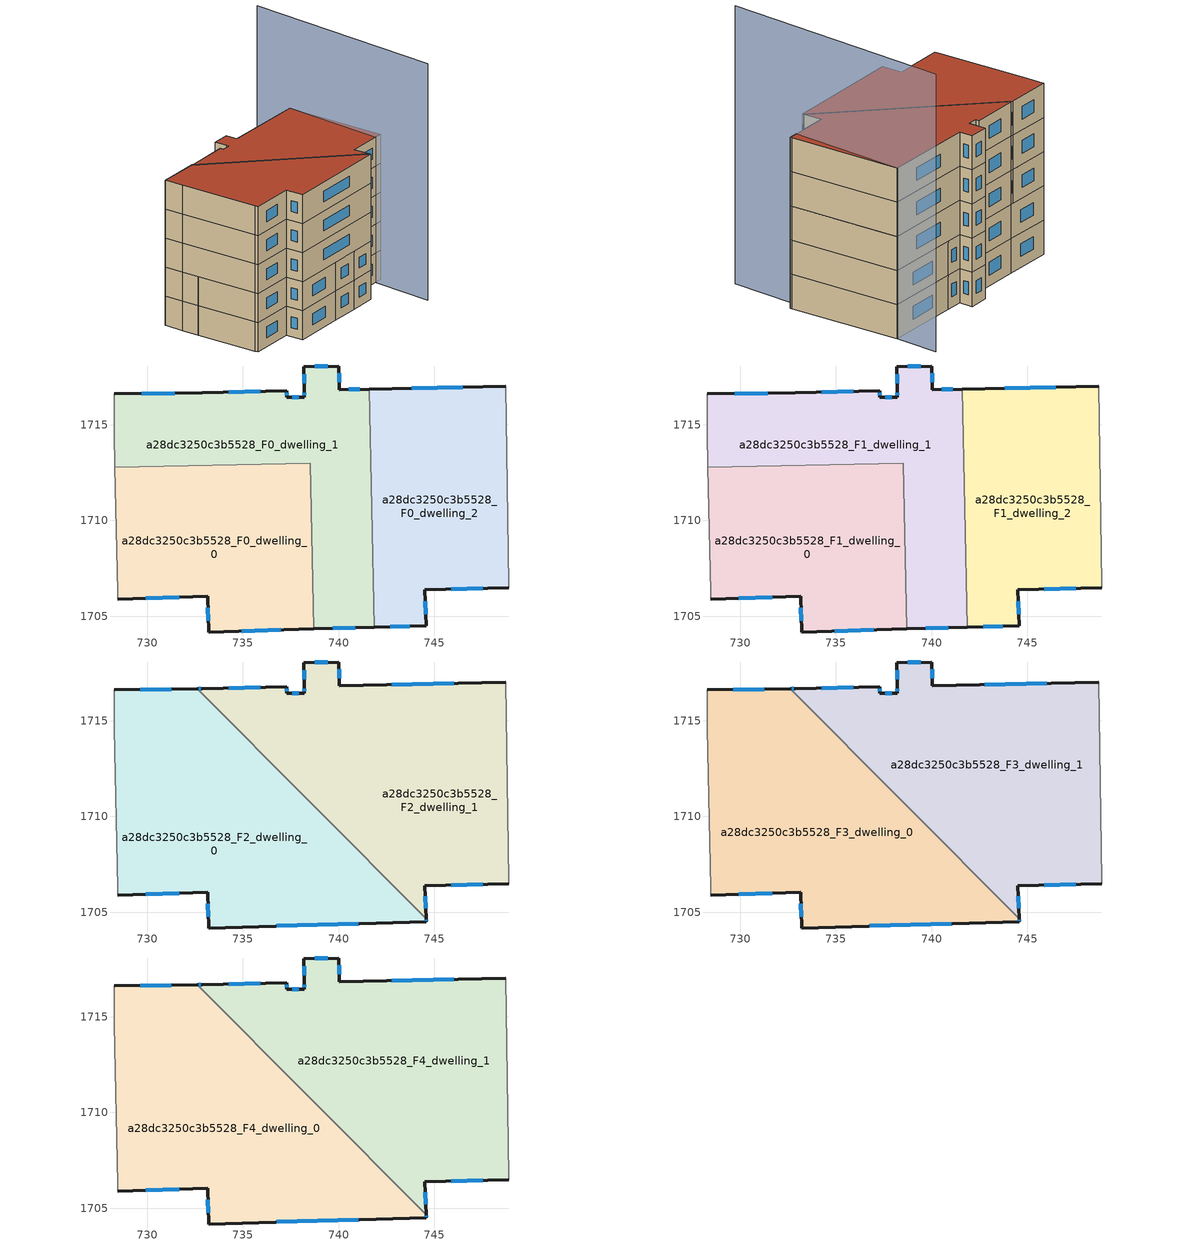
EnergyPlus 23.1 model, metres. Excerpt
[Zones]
a28dc3250c3b5528_F0_dwelling_0
 floor ground (EU_floor_Construction): 738.53,1712.98 738.7,1704.33 733.22,1704.17 733.16,1706.03 728.46,1705.89 728.45,1706.28 728.32,1712.77 z0
 wall outside (EU_wall_Construction): 728.46,1705.89 733.16,1706.03 733.22,1704.17 738.7,1704.33 z0:3
 wall adiabatic (EU_wall_Construction): 728.32,1712.77 728.45,1706.28 728.46,1705.89 z0:3
 wall to a28dc3250c3b5528_F0_dwelling_1 (EU_wall_Construction): 738.52,1712.98 728.32,1712.77 / 738.7,1704.33 738.53,1712.98 z0:3
 window (EU_Window_Construction): 729.93,1705.93 731.69,1705.99 / 734.94,1704.22 736.99,1704.28 / 733.18,1705.45 733.2,1704.75 z0.94:2.06
a28dc3250c3b5528_F0_dwelling_1
 floor ground (EU_floor_Construction): 741.59,1716.86 741.85,1704.43 738.7,1704.33 738.53,1712.98 728.32,1712.77 728.28,1714.58 728.29,1716.56 728.29,1716.6 732.88,1716.67 737.3,1716.77 737.3,1716.44 738.21,1716.44 738.21,1716.76 738.19,1718.03 740.02,1718.07 740.04,1716.83 z0
 wall outside (EU_wall_Construction): 741.59,1716.86 740.04,1716.83 740.02,1718.07 738.19,1718.03 738.21,1716.76 738.21,1716.44 737.3,1716.44 737.3,1716.77 732.88,1716.67 728.29,1716.6 / 738.7,1704.33 741.85,1704.43 z0:3
 wall adiabatic (EU_wall_Construction): 728.29,1716.6 728.29,1716.56 728.28,1714.58 728.32,1712.77 z0:3
 wall to a28dc3250c3b5528_F0_dwelling_2 (EU_wall_Construction): 741.85,1704.43 741.59,1716.86 z0:3
 window (EU_Window_Construction): 731.44,1716.65 729.73,1716.62 / 735.91,1716.74 734.26,1716.7 / 737.3,1716.54 737.3,1716.67 / 737.93,1716.44 737.58,1716.44 / 738.21,1716.66 738.21,1716.54 / 738.2,1717.64 738.2,1717.16 / 739.44,1718.05 738.76,1718.04 / 740.03,1717.22 740.02,1717.68 / 741.11,1716.85 740.53,1716.84 / 739.69,1704.36 740.86,1704.4 z0.94:2.06
a28dc3250c3b5528_F0_dwelling_2
 floor ground (EU_floor_Construction): 748.73,1717 748.89,1706.63 748.89,1706.48 744.51,1706.37 744.57,1704.51 741.85,1704.43 741.59,1716.86 z0
 wall outside (EU_wall_Construction): 741.85,1704.43 744.57,1704.51 744.51,1706.37 748.89,1706.48 / 748.73,1717 741.59,1716.86 z0:3
 wall adiabatic (EU_wall_Construction): 748.89,1706.48 748.89,1706.63 748.73,1717 z0:3
 window (EU_Window_Construction): 745.88,1706.4 747.52,1706.45 / 744.55,1705.09 744.53,1705.79 / 742.7,1704.45 743.72,1704.48 / 746.49,1716.96 743.83,1716.91 z0.94:2.06
a28dc3250c3b5528_F1_dwelling_0
 floor to a28dc3250c3b5528_F0_dwelling_0 (EU_floor_Construction): 738.52,1712.98 738.7,1704.33 733.22,1704.17 733.16,1706.03 728.46,1705.89 728.45,1706.28 728.32,1712.77 z3
 wall outside (EU_wall_Construction): 728.46,1705.89 733.16,1706.03 733.22,1704.17 738.7,1704.33 z3:6
 wall adiabatic (EU_wall_Construction): 728.32,1712.77 728.45,1706.28 728.46,1705.89 z3:6
 wall to a28dc3250c3b5528_F1_dwelling_1 (EU_wall_Construction): 738.52,1712.98 728.32,1712.77 / 738.7,1704.33 738.53,1712.98 z3:6
 window (EU_Window_Construction): 729.93,1705.93 731.69,1705.99 / 734.94,1704.22 736.99,1704.28 / 733.18,1705.45 733.2,1704.75 z3.94:5.06
a28dc3250c3b5528_F1_dwelling_1
 floor to a28dc3250c3b5528_F0_dwelling_1 (EU_floor_Construction): 741.59,1716.86 741.85,1704.43 738.7,1704.33 738.52,1712.98 728.32,1712.77 728.28,1714.58 728.29,1716.56 728.29,1716.6 732.88,1716.67 737.3,1716.77 737.3,1716.44 738.21,1716.44 738.21,1716.76 738.19,1718.03 740.02,1718.07 740.04,1716.83 z3
 wall outside (EU_wall_Construction): 741.59,1716.86 740.04,1716.83 740.02,1718.07 738.19,1718.03 738.21,1716.76 738.21,1716.44 737.3,1716.44 737.3,1716.77 732.88,1716.67 728.29,1716.6 / 738.7,1704.33 741.85,1704.43 z3:6
 wall adiabatic (EU_wall_Construction): 728.29,1716.6 728.29,1716.56 728.28,1714.58 728.32,1712.77 z3:6
 wall to a28dc3250c3b5528_F1_dwelling_2 (EU_wall_Construction): 741.85,1704.43 741.59,1716.86 z3:6
 window (EU_Window_Construction): 731.44,1716.65 729.73,1716.62 / 735.91,1716.74 734.26,1716.7 / 737.3,1716.54 737.3,1716.67 / 737.93,1716.44 737.58,1716.44 / 738.21,1716.66 738.21,1716.54 / 738.2,1717.64 738.2,1717.16 / 739.44,1718.05 738.76,1718.04 / 740.03,1717.22 740.02,1717.68 / 741.11,1716.85 740.53,1716.84 / 739.69,1704.36 740.86,1704.4 z3.94:5.06
a28dc3250c3b5528_F1_dwelling_2
 floor to a28dc3250c3b5528_F0_dwelling_2 (EU_floor_Construction): 748.73,1717 748.88,1706.63 748.89,1706.48 744.51,1706.37 744.57,1704.51 741.85,1704.43 741.59,1716.86 z3
 wall outside (EU_wall_Construction): 741.85,1704.43 744.57,1704.51 744.51,1706.37 748.89,1706.48 / 748.73,1717 741.59,1716.86 z3:6
 wall adiabatic (EU_wall_Construction): 748.89,1706.48 748.89,1706.63 748.73,1717 z3:6
 window (EU_Window_Construction): 745.88,1706.4 747.52,1706.45 / 744.55,1705.09 744.53,1705.79 / 742.7,1704.45 743.72,1704.48 / 746.49,1716.96 743.83,1716.91 z3.94:5.06
a28dc3250c3b5528_F2_dwelling_0
 floor to a28dc3250c3b5528_F1_dwelling_0 (EU_floor_Construction): 738.57,1710.67 738.7,1704.33 733.22,1704.17 733.16,1706.03 728.46,1705.89 728.45,1706.28 728.32,1712.77 736.32,1712.94 z6
 floor to a28dc3250c3b5528_F1_dwelling_1 (EU_floor_Construction): 741.79,1707.44 741.85,1704.43 738.7,1704.33 738.57,1710.67 z6; 732.6,1716.66 736.32,1712.94 728.32,1712.77 728.28,1714.58 728.29,1716.56 728.29,1716.6 z6
 floor to a28dc3250c3b5528_F1_dwelling_2 (EU_floor_Construction): 741.79,1707.44 744.57,1704.65 744.57,1704.51 741.85,1704.43 z6
 wall outside (EU_wall_Construction): 732.6,1716.66 728.29,1716.6 / 728.46,1705.89 733.16,1706.03 733.22,1704.17 744.57,1704.51 744.57,1704.65 z6:9
 wall adiabatic (EU_wall_Construction): 728.29,1716.6 728.29,1716.56 728.28,1714.58 728.45,1706.28 728.46,1705.89 z6:9
 wall to a28dc3250c3b5528_F2_dwelling_1 (EU_wall_Construction): 744.57,1704.65 732.6,1716.66 z6:9
 window (EU_Window_Construction): 731.25,1716.64 729.64,1716.62 / 744.57,1704.55 744.57,1704.61 / 736.78,1704.28 741.01,1704.4 / 733.18,1705.45 733.2,1704.75 / 729.93,1705.93 731.69,1705.99 z6.94:8.06
a28dc3250c3b5528_F2_dwelling_1
 floor to a28dc3250c3b5528_F1_dwelling_0 (EU_floor_Construction): 738.52,1712.98 738.57,1710.67 736.32,1712.94 z6
 floor to a28dc3250c3b5528_F1_dwelling_1 (EU_floor_Construction): 737.3,1716.77 737.3,1716.44 738.52,1712.98 736.32,1712.94 732.6,1716.66 732.88,1716.67 z6; 741.59,1716.86 741.79,1707.44 738.57,1710.67 738.52,1712.98 738.21,1716.44 738.21,1716.76 738.19,1718.03 740.02,1718.07 740.04,1716.83 z6; 738.21,1716.44 738.52,1712.98 737.3,1716.44 z6
 floor to a28dc3250c3b5528_F1_dwelling_2 (EU_floor_Construction): 748.73,1717 748.88,1706.63 748.89,1706.48 744.51,1706.37 744.57,1704.65 741.79,1707.44 741.59,1716.86 z6
 wall outside (EU_wall_Construction): 748.73,1717 740.04,1716.83 740.02,1718.07 738.19,1718.03 738.21,1716.76 738.21,1716.44 737.3,1716.44 737.3,1716.77 732.88,1716.67 732.6,1716.66 / 744.57,1704.65 744.51,1706.37 748.89,1706.48 z6:9
 wall adiabatic (EU_wall_Construction): 748.89,1706.48 748.89,1706.63 748.73,1717 z6:9
 window (EU_Window_Construction): 737.93,1716.44 737.58,1716.44 / 738.21,1716.66 738.21,1716.54 / 738.2,1717.64 738.2,1717.16 / 739.44,1718.05 738.76,1718.04 / 740.03,1717.22 740.02,1717.68 / 746,1716.95 742.77,1716.89 / 745.88,1706.4 747.52,1706.45 / 744.55,1705.19 744.53,1705.83 / 732.79,1716.67 732.69,1716.66 / 735.91,1716.74 734.26,1716.7 / 737.3,1716.54 737.3,1716.67 z6.94:8.06
a28dc3250c3b5528_F3_dwelling_0
 floor to a28dc3250c3b5528_F2_dwelling_0 (EU_floor_Construction): 732.6,1716.66 744.57,1704.65 744.57,1704.51 733.22,1704.17 733.16,1706.03 728.46,1705.89 728.45,1706.28 728.28,1714.58 728.29,1716.56 728.29,1716.6 z9
 wall outside (EU_wall_Construction): 732.6,1716.66 728.29,1716.6 / 728.46,1705.89 733.16,1706.03 733.22,1704.17 744.57,1704.51 744.57,1704.65 z9:12
 wall adiabatic (EU_wall_Construction): 728.29,1716.6 728.29,1716.56 728.28,1714.58 728.45,1706.28 728.46,1705.89 z9:12
 wall to a28dc3250c3b5528_F3_dwelling_1 (EU_wall_Construction): 744.57,1704.65 732.6,1716.66 z9:12
 window (EU_Window_Construction): 731.25,1716.64 729.64,1716.62 / 744.57,1704.55 744.57,1704.61 / 736.78,1704.28 741.01,1704.4 / 733.18,1705.45 733.2,1704.75 / 729.93,1705.93 731.69,1705.99 z9.94:11.06
a28dc3250c3b5528_F3_dwelling_1
 floor to a28dc3250c3b5528_F2_dwelling_1 (EU_floor_Construction): 748.73,1717 748.88,1706.63 748.89,1706.48 744.51,1706.37 744.57,1704.65 732.6,1716.66 732.88,1716.67 737.3,1716.77 737.3,1716.44 738.21,1716.44 738.21,1716.76 738.19,1718.03 740.02,1718.07 740.04,1716.83 z9
 wall outside (EU_wall_Construction): 748.73,1717 740.04,1716.83 740.02,1718.07 738.19,1718.03 738.21,1716.76 738.21,1716.44 737.3,1716.44 737.3,1716.77 732.88,1716.67 732.6,1716.66 / 744.57,1704.65 744.51,1706.37 748.89,1706.48 z9:12
 wall adiabatic (EU_wall_Construction): 748.89,1706.48 748.89,1706.63 748.73,1717 z9:12
 window (EU_Window_Construction): 737.93,1716.44 737.58,1716.44 / 738.21,1716.66 738.21,1716.54 / 738.2,1717.64 738.2,1717.16 / 739.44,1718.05 738.76,1718.04 / 740.03,1717.22 740.02,1717.68 / 746,1716.95 742.77,1716.89 / 745.88,1706.4 747.52,1706.45 / 744.55,1705.19 744.53,1705.83 / 732.79,1716.67 732.69,1716.66 / 735.91,1716.74 734.26,1716.7 / 737.3,1716.54 737.3,1716.67 z9.94:11.06
a28dc3250c3b5528_F4_dwelling_0
 floor to a28dc3250c3b5528_F3_dwelling_0 (EU_floor_Construction): 732.6,1716.66 744.57,1704.65 744.57,1704.51 733.22,1704.17 733.16,1706.03 728.46,1705.89 728.45,1706.28 728.28,1714.58 728.29,1716.56 728.29,1716.6 z12
 wall outside (EU_wall_Construction): 732.6,1716.66 728.29,1716.6 / 728.46,1705.89 733.16,1706.03 733.22,1704.17 744.57,1704.51 744.57,1704.65 z12:15
 wall adiabatic (EU_wall_Construction): 728.29,1716.6 728.29,1716.56 728.28,1714.58 728.45,1706.28 728.46,1705.89 z12:15
 wall to a28dc3250c3b5528_F4_dwelling_1 (EU_wall_Construction): 744.57,1704.65 732.6,1716.66 z12:15
 window (EU_Window_Construction): 731.25,1716.64 729.64,1716.62 / 744.57,1704.55 744.57,1704.61 / 736.78,1704.28 741.01,1704.4 / 733.18,1705.45 733.2,1704.75 / 729.93,1705.93 731.69,1705.99 z12.94:14.06
 roof outside (EU_roof_Construction): 744.57,1704.51 744.57,1704.65 732.6,1716.66 728.29,1716.6 728.29,1716.56 728.28,1714.58 728.45,1706.28 728.46,1705.89 733.16,1706.03 733.22,1704.17 z15
a28dc3250c3b5528_F4_dwelling_1
 floor to a28dc3250c3b5528_F3_dwelling_1 (EU_floor_Construction): 748.73,1717 748.88,1706.63 748.89,1706.48 744.51,1706.37 744.57,1704.65 732.6,1716.66 732.88,1716.67 737.3,1716.77 737.3,1716.44 738.21,1716.44 738.21,1716.76 738.19,1718.03 740.02,1718.07 740.04,1716.83 z12
 wall outside (EU_wall_Construction): 748.73,1717 740.04,1716.83 740.02,1718.07 738.19,1718.03 738.21,1716.76 738.21,1716.44 737.3,1716.44 737.3,1716.77 732.88,1716.67 732.6,1716.66 / 744.57,1704.65 744.51,1706.37 748.89,1706.48 z12:15
 wall adiabatic (EU_wall_Construction): 748.89,1706.48 748.89,1706.63 748.73,1717 z12:15
 window (EU_Window_Construction): 737.93,1716.44 737.58,1716.44 / 738.21,1716.66 738.21,1716.54 / 738.2,1717.64 738.2,1717.16 / 739.44,1718.05 738.76,1718.04 / 740.03,1717.22 740.02,1717.68 / 746,1716.95 742.77,1716.89 / 745.88,1706.4 747.52,1706.45 / 744.55,1705.19 744.53,1705.83 / 732.79,1716.67 732.69,1716.66 / 735.91,1716.74 734.26,1716.7 / 737.3,1716.54 737.3,1716.67 z12.94:14.06
 roof outside (EU_roof_Construction): 748.89,1706.48 748.89,1706.63 748.73,1717 740.04,1716.83 740.02,1718.07 738.19,1718.03 738.21,1716.76 738.21,1716.44 737.3,1716.44 737.3,1716.77 732.88,1716.67 732.6,1716.66 744.57,1704.65 744.51,1706.37 z15
shading: 747.62,1700.08 748.99,1720.99 z0:24.4
[Building]
EU S2 Campaign: North Axis=0; Terrain=City; Solar Distribution=FullExterior
[Site:Location]
Vienna: Latitude=48; Longitude=16.5; Time Zone=1; Elevation=183
[SizingPeriod:WeatherFileDays]
AnnualSizingPeriod: Begin Month=1; Begin Day of Month=1; End Month=12; End Day of Month=31; Day of Week for Start Day=Monday; Use Weather File Daylight Saving Period=No; Use Weather File Rain and Snow Indicators=No
[MATERIAL]
EU_InternalMass_Material: Roughness=MediumRough; Thickness=0.1; Conductivity=1; Density=1800; Specific Heat=900; Thermal Absorptance=0.9; Solar Absorptance=0.7; Visible Absorptance=0.7
[MATERIAL:NOMASS] Roughness=MediumRough; Thermal Absorptance=0.9; Solar Absorptance=0.7; Visible Absorptance=0.7
Name | Thermal Resistance
EU_wall_NoMass | 0.914258
EU_roof_NoMass | 0.954009
EU_floor_NoMass | 1.09711
[WINDOWMATERIAL:SIMPLEGLAZINGSYSTEM]
EU_Window_SimpleGlazing: UFactor=2.09642; Solar Heat Gain Coefficient=0.65; Visible Transmittance=0.65
[CONSTRUCTION]
EU_wall_Construction: EU_wall_NoMass
EU_roof_Construction: EU_roof_NoMass
EU_floor_Construction: EU_floor_NoMass
EU_Window_Construction: EU_Window_SimpleGlazing
EU_InternalMass_Construction: EU_InternalMass_Material
[ZONE] Type=1; Multiplier=1; Ceiling Height=autocalculate; Floor Area=autocalculate; Part of Total Floor Area=Yes
Name | Volume
a28dc3250c3b5528_F0_dwelling_0; a28dc3250c3b5528_F1_dwelling_0 | 240.023
a28dc3250c3b5528_F2_dwelling_0 | 360.023
a28dc3250c3b5528_F3_dwelling_0; a28dc3250c3b5528_F4_dwelling_0 | 360.026
a28dc3250c3b5528_F0_dwelling_1 | 240.016
a28dc3250c3b5528_F1_dwelling_1 | 240.018
a28dc3250c3b5528_F2_dwelling_1 | 360.015
a28dc3250c3b5528_F3_dwelling_1; a28dc3250c3b5528_F4_dwelling_1 | 360.014
a28dc3250c3b5528_F0_dwelling_2; a28dc3250c3b5528_F1_dwelling_2 | 240.001
[INTERNALMASS] Construction=EU_InternalMass_Construction
Name | Zone or ZoneList | Surface Area
a28dc3250c3b5528_F0_dwelling_0_EU_InternalMass | a28dc3250c3b5528_F0_dwelling_0 | 80.0072
a28dc3250c3b5528_F0_dwelling_1_EU_InternalMass | a28dc3250c3b5528_F0_dwelling_1 | 80.006
a28dc3250c3b5528_F0_dwelling_2_EU_InternalMass | a28dc3250c3b5528_F0_dwelling_2 | 80.0016
a28dc3250c3b5528_F1_dwelling_0_EU_InternalMass | a28dc3250c3b5528_F1_dwelling_0 | 80.0072
a28dc3250c3b5528_F1_dwelling_1_EU_InternalMass | a28dc3250c3b5528_F1_dwelling_1 | 80.006
a28dc3250c3b5528_F1_dwelling_2_EU_InternalMass | a28dc3250c3b5528_F1_dwelling_2 | 80.0016
a28dc3250c3b5528_F2_dwelling_0_EU_InternalMass | a28dc3250c3b5528_F2_dwelling_0 | 120.008
a28dc3250c3b5528_F2_dwelling_1_EU_InternalMass | a28dc3250c3b5528_F2_dwelling_1 | 120.005
a28dc3250c3b5528_F3_dwelling_0_EU_InternalMass | a28dc3250c3b5528_F3_dwelling_0 | 120.008
a28dc3250c3b5528_F3_dwelling_1_EU_InternalMass | a28dc3250c3b5528_F3_dwelling_1 | 120.005
a28dc3250c3b5528_F4_dwelling_0_EU_InternalMass | a28dc3250c3b5528_F4_dwelling_0 | 120.008
a28dc3250c3b5528_F4_dwelling_1_EU_InternalMass | a28dc3250c3b5528_F4_dwelling_1 | 120.005
[OTHEREQUIPMENT] Fuel Type=Electricity; Design Level Calculation Method=Watts/Area; Power per Zone Floor Area=1; Fraction Latent=0; Fraction Radiant=0; Fraction Lost=0; Carbon Dioxide Generation Rate=0; EndUse Subcategory=EU_Step8_InternalGains
Name | Zone or ZoneList or Space or SpaceList | Schedule
EU_Step8_InternalGain_a28dc3250c3b5528_F0_dwelling_0_f000 | a28dc3250c3b5528_F0_dwelling_0 | EU_Step8_GainSchedule_a28dc3250c3b5528_F0_dwelling_0_f000
EU_Step8_InternalGain_a28dc3250c3b5528_F0_dwelling_1_f000 | a28dc3250c3b5528_F0_dwelling_1 | EU_Step8_GainSchedule_a28dc3250c3b5528_F0_dwelling_1_f000
EU_Step8_InternalGain_a28dc3250c3b5528_F0_dwelling_2_f000 | a28dc3250c3b5528_F0_dwelling_2 | EU_Step8_GainSchedule_a28dc3250c3b5528_F0_dwelling_2_f000
EU_Step8_InternalGain_a28dc3250c3b5528_F1_dwelling_0_f000 | a28dc3250c3b5528_F1_dwelling_0 | EU_Step8_GainSchedule_a28dc3250c3b5528_F1_dwelling_0_f000
EU_Step8_InternalGain_a28dc3250c3b5528_F1_dwelling_1_f000 | a28dc3250c3b5528_F1_dwelling_1 | EU_Step8_GainSchedule_a28dc3250c3b5528_F1_dwelling_1_f000
EU_Step8_InternalGain_a28dc3250c3b5528_F1_dwelling_2_f000 | a28dc3250c3b5528_F1_dwelling_2 | EU_Step8_GainSchedule_a28dc3250c3b5528_F1_dwelling_2_f000
EU_Step8_InternalGain_a28dc3250c3b5528_F2_dwelling_0_f000 | a28dc3250c3b5528_F2_dwelling_0 | EU_Step8_GainSchedule_a28dc3250c3b5528_F2_dwelling_0_f000
EU_Step8_InternalGain_a28dc3250c3b5528_F2_dwelling_1_f000 | a28dc3250c3b5528_F2_dwelling_1 | EU_Step8_GainSchedule_a28dc3250c3b5528_F2_dwelling_1_f000
EU_Step8_InternalGain_a28dc3250c3b5528_F3_dwelling_0_f000 | a28dc3250c3b5528_F3_dwelling_0 | EU_Step8_GainSchedule_a28dc3250c3b5528_F3_dwelling_0_f000
EU_Step8_InternalGain_a28dc3250c3b5528_F3_dwelling_1_f000 | a28dc3250c3b5528_F3_dwelling_1 | EU_Step8_GainSchedule_a28dc3250c3b5528_F3_dwelling_1_f000
EU_Step8_InternalGain_a28dc3250c3b5528_F4_dwelling_0_f000 | a28dc3250c3b5528_F4_dwelling_0 | EU_Step8_GainSchedule_a28dc3250c3b5528_F4_dwelling_0_f000
EU_Step8_InternalGain_a28dc3250c3b5528_F4_dwelling_1_f000 | a28dc3250c3b5528_F4_dwelling_1 | EU_Step8_GainSchedule_a28dc3250c3b5528_F4_dwelling_1_f000
[ZONEVENTILATION:DESIGNFLOWRATE] Schedule=EU_AlwaysOn; Design Flow Rate Calculation Method=AirChanges/Hour; Air Changes per Hour=0.546891; Ventilation Type=Natural; Fan Pressure Rise=0; Fan Total Efficiency=1; Constant Term Coefficient=1; Temperature Term Coefficient=0; Velocity Term Coefficient=0; Velocity Squared Term Coefficient=0; Minimum Indoor Temperature=-100; Maximum Indoor Temperature=100; Delta Temperature=-100; Minimum Outdoor Temperature=-100; Maximum Outdoor Temperature=100; Maximum Wind Speed=40
Name | Zone or ZoneList or Space or SpaceList
EU_ConstantAir_a28dc3250c3b5528_F0_dwelling_0 | a28dc3250c3b5528_F0_dwelling_0
EU_ConstantAir_a28dc3250c3b5528_F0_dwelling_1 | a28dc3250c3b5528_F0_dwelling_1
EU_ConstantAir_a28dc3250c3b5528_F0_dwelling_2 | a28dc3250c3b5528_F0_dwelling_2
EU_ConstantAir_a28dc3250c3b5528_F1_dwelling_0 | a28dc3250c3b5528_F1_dwelling_0
EU_ConstantAir_a28dc3250c3b5528_F1_dwelling_1 | a28dc3250c3b5528_F1_dwelling_1
EU_ConstantAir_a28dc3250c3b5528_F1_dwelling_2 | a28dc3250c3b5528_F1_dwelling_2
EU_ConstantAir_a28dc3250c3b5528_F2_dwelling_0 | a28dc3250c3b5528_F2_dwelling_0
EU_ConstantAir_a28dc3250c3b5528_F2_dwelling_1 | a28dc3250c3b5528_F2_dwelling_1
EU_ConstantAir_a28dc3250c3b5528_F3_dwelling_0 | a28dc3250c3b5528_F3_dwelling_0
EU_ConstantAir_a28dc3250c3b5528_F3_dwelling_1 | a28dc3250c3b5528_F3_dwelling_1
EU_ConstantAir_a28dc3250c3b5528_F4_dwelling_0 | a28dc3250c3b5528_F4_dwelling_0
EU_ConstantAir_a28dc3250c3b5528_F4_dwelling_1 | a28dc3250c3b5528_F4_dwelling_1
[HVACTEMPLATE:THERMOSTAT] Constant Heating Setpoint=20; Constant Cooling Setpoint=50
EU_HeatOnly_a28dc3250c3b5528_F0_dwelling_0; EU_HeatOnly_a28dc3250c3b5528_F0_dwelling_1; EU_HeatOnly_a28dc3250c3b5528_F0_dwelling_2; EU_HeatOnly_a28dc3250c3b5528_F1_dwelling_0; EU_HeatOnly_a28dc3250c3b5528_F1_dwelling_1; EU_HeatOnly_a28dc3250c3b5528_F1_dwelling_2; EU_HeatOnly_a28dc3250c3b5528_F2_dwelling_0; EU_HeatOnly_a28dc3250c3b5528_F2_dwelling_1; EU_HeatOnly_a28dc3250c3b5528_F3_dwelling_0; EU_HeatOnly_a28dc3250c3b5528_F3_dwelling_1; EU_HeatOnly_a28dc3250c3b5528_F4_dwelling_0; EU_HeatOnly_a28dc3250c3b5528_F4_dwelling_1
[HVACTEMPLATE:ZONE:IDEALLOADSAIRSYSTEM] System Availability Schedule=EU_AlwaysOn; Maximum Heating Supply Air Temperature=50; Minimum Cooling Supply Air Temperature=13; Maximum Heating Supply Air Humidity Ratio=0.0156; Minimum Cooling Supply Air Humidity Ratio=0.0077; Heating Limit=NoLimit; Cooling Limit=NoLimit; Heating Availability Schedule=EU_AlwaysOn; Cooling Availability Schedule=EU_CoolingOff; Dehumidification Control Type=ConstantSensibleHeatRatio; Cooling Sensible Heat Ratio=0.7; Dehumidification Setpoint=60; Humidification Control Type=None; Humidification Setpoint=30; Outdoor Air Method=None; Outdoor Air Flow Rate per Person=0.00944; Outdoor Air Flow Rate per Zone Floor Area=0; Outdoor Air Flow Rate per Zone=0; Demand Controlled Ventilation Type=None; Outdoor Air Economizer Type=NoEconomizer; Heat Recovery Type=None; Sensible Heat Recovery Effectiveness=0.7; Latent Heat Recovery Effectiveness=0.65
Name | Template Thermostat
a28dc3250c3b5528_F0_dwelling_0 | EU_HeatOnly_a28dc3250c3b5528_F0_dwelling_0
a28dc3250c3b5528_F0_dwelling_1 | EU_HeatOnly_a28dc3250c3b5528_F0_dwelling_1
a28dc3250c3b5528_F0_dwelling_2 | EU_HeatOnly_a28dc3250c3b5528_F0_dwelling_2
a28dc3250c3b5528_F1_dwelling_0 | EU_HeatOnly_a28dc3250c3b5528_F1_dwelling_0
a28dc3250c3b5528_F1_dwelling_1 | EU_HeatOnly_a28dc3250c3b5528_F1_dwelling_1
a28dc3250c3b5528_F1_dwelling_2 | EU_HeatOnly_a28dc3250c3b5528_F1_dwelling_2
a28dc3250c3b5528_F2_dwelling_0 | EU_HeatOnly_a28dc3250c3b5528_F2_dwelling_0
a28dc3250c3b5528_F2_dwelling_1 | EU_HeatOnly_a28dc3250c3b5528_F2_dwelling_1
a28dc3250c3b5528_F3_dwelling_0 | EU_HeatOnly_a28dc3250c3b5528_F3_dwelling_0
a28dc3250c3b5528_F3_dwelling_1 | EU_HeatOnly_a28dc3250c3b5528_F3_dwelling_1
a28dc3250c3b5528_F4_dwelling_0 | EU_HeatOnly_a28dc3250c3b5528_F4_dwelling_0
a28dc3250c3b5528_F4_dwelling_1 | EU_HeatOnly_a28dc3250c3b5528_F4_dwelling_1
[SIZING:ZONE] Zone Cooling Design Supply Air Temperature Input Method=SupplyAirTemperature; Zone Cooling Design Supply Air Temperature=13; Zone Heating Design Supply Air Temperature Input Method=SupplyAirTemperature; Zone Heating Design Supply Air Temperature=50; Zone Cooling Design Supply Air Humidity Ratio=0.008; Zone Heating Design Supply Air Humidity Ratio=0.008; Cooling Design Air Flow Method=DesignDay; Cooling Design Air Flow Rate=0; Cooling Minimum Air Flow per Zone Floor Area=0.000762; Cooling Minimum Air Flow=0; Cooling Minimum Air Flow Fraction=0.2; Heating Design Air Flow Method=DesignDay; Heating Design Air Flow Rate=0; Heating Maximum Air Flow per Zone Floor Area=0.002032; Heating Maximum Air Flow=0.141576; Heating Maximum Air Flow Fraction=0.3; Account for Dedicated Outdoor Air System=No; Dedicated Outdoor Air System Control Strategy=NeutralSupplyAir; Dedicated Outdoor Air Low Setpoint Temperature for Design=autosize; Dedicated Outdoor Air High Setpoint Temperature for Design=autosize; Zone Load Sizing Method=Sensible Load Only No Latent Load; Zone Latent Cooling Design Supply Air Humidity Ratio Input Method=HumidityRatioDifference; Zone Cooling Design Supply Air Humidity Ratio Difference=0.005; Zone Latent Heating Design Supply Air Humidity Ratio Input Method=HumidityRatioDifference; Zone Humidification Design Supply Air Humidity Ratio Difference=0.005
a28dc3250c3b5528_F0_dwelling_0; a28dc3250c3b5528_F0_dwelling_1; a28dc3250c3b5528_F0_dwelling_2; a28dc3250c3b5528_F1_dwelling_0; a28dc3250c3b5528_F1_dwelling_1; a28dc3250c3b5528_F1_dwelling_2; a28dc3250c3b5528_F2_dwelling_0; a28dc3250c3b5528_F2_dwelling_1; a28dc3250c3b5528_F3_dwelling_0; a28dc3250c3b5528_F3_dwelling_1; a28dc3250c3b5528_F4_dwelling_0; a28dc3250c3b5528_F4_dwelling_1
[SCHEDULE:CONSTANT]
Name | Hourly Value
EU_AlwaysOn | 1
EU_CoolingOff | 0
[SCHEDULE:FILE] Column Number=1; Rows to Skip at Top=0; Number of Hours of Data=8760; Column Separator=Comma; Interpolate to Timestep=No; Minutes per Item=60; Adjust Schedule for Daylight Savings=Yes
Name | File
EU_Step8_GainSchedule_a28dc3250c3b5528_F0_dwelling_0_f000 | ../../schedules/a28dc3250c3b5528/a28dc3250c3b5528_F0_dwelling_0_f000_gain.csv
EU_Step8_GainSchedule_a28dc3250c3b5528_F0_dwelling_1_f000 | ../../schedules/a28dc3250c3b5528/a28dc3250c3b5528_F0_dwelling_1_f000_gain.csv
EU_Step8_GainSchedule_a28dc3250c3b5528_F0_dwelling_2_f000 | ../../schedules/a28dc3250c3b5528/a28dc3250c3b5528_F0_dwelling_2_f000_gain.csv
EU_Step8_GainSchedule_a28dc3250c3b5528_F1_dwelling_0_f000 | ../../schedules/a28dc3250c3b5528/a28dc3250c3b5528_F1_dwelling_0_f000_gain.csv
EU_Step8_GainSchedule_a28dc3250c3b5528_F1_dwelling_1_f000 | ../../schedules/a28dc3250c3b5528/a28dc3250c3b5528_F1_dwelling_1_f000_gain.csv
EU_Step8_GainSchedule_a28dc3250c3b5528_F1_dwelling_2_f000 | ../../schedules/a28dc3250c3b5528/a28dc3250c3b5528_F1_dwelling_2_f000_gain.csv
EU_Step8_GainSchedule_a28dc3250c3b5528_F2_dwelling_0_f000 | ../../schedules/a28dc3250c3b5528/a28dc3250c3b5528_F2_dwelling_0_f000_gain.csv
EU_Step8_GainSchedule_a28dc3250c3b5528_F2_dwelling_1_f000 | ../../schedules/a28dc3250c3b5528/a28dc3250c3b5528_F2_dwelling_1_f000_gain.csv
EU_Step8_GainSchedule_a28dc3250c3b5528_F3_dwelling_0_f000 | ../../schedules/a28dc3250c3b5528/a28dc3250c3b5528_F3_dwelling_0_f000_gain.csv
EU_Step8_GainSchedule_a28dc3250c3b5528_F3_dwelling_1_f000 | ../../schedules/a28dc3250c3b5528/a28dc3250c3b5528_F3_dwelling_1_f000_gain.csv
EU_Step8_GainSchedule_a28dc3250c3b5528_F4_dwelling_0_f000 | ../../schedules/a28dc3250c3b5528/a28dc3250c3b5528_F4_dwelling_0_f000_gain.csv
EU_Step8_GainSchedule_a28dc3250c3b5528_F4_dwelling_1_f000 | ../../schedules/a28dc3250c3b5528/a28dc3250c3b5528_F4_dwelling_1_f000_gain.csv
